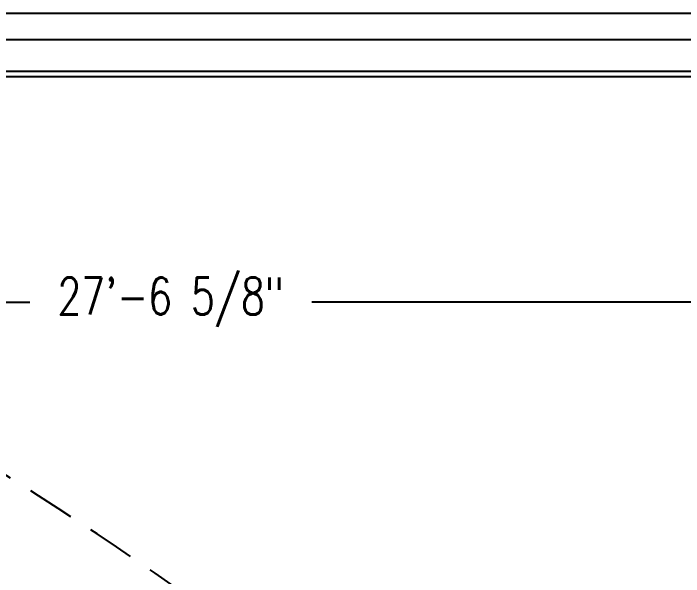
# Model space of a CAD drawing. Header units: millimetres. Extents: x 17891 to 32328, y 18593 to 29476.
# Drawn here: x 18307.6 to 18396.8, y 18826.2 to 18901.1 of the extents above; entities that cross this region are included whole.
import ezdxf

# ---------------------------------------------------------------- set-up
doc = ezdxf.new("R2010")
doc.units = ezdxf.units.MM
doc.header["$LTSCALE"] = 5
doc.linetypes.add('HIDDEN', pattern=[9.525, 6.35, -3.175])
doc.layers.add('RECIRCULATION-CONTROL', color=3, linetype='Continuous')
doc.layers.add('UNIT', color=6, linetype='Continuous')
doc.styles.add('SUBMITTAL', font='romans.shx', dxfattribs={"width": 0.75})
doc.dimstyles.new('SUBMITTAL', dxfattribs={"dimtxt": 0.09375, "dimasz": 0.09375, "dimexe": 0.03125, "dimexo": 0.0625, "dimgap": 0.0625, "dimtad": 0, "dimdec": 4, "dimzin": 4, "dimdsep": 46, "dimlunit": 4, "dimtxsty": 'SUBMITTAL', "dimcen": 0.09375, "dimclre": 6, "dimadec": 0, "dimazin": 0, "dimtfac": 1, "dimtdec": 0, "dimtofl": 0, "dimtmove": 0, "dimatfit": 3, "dimfxl": 0, "dimfrac": 2, "dimtolj": 1, "dimtzin": 4, "dimarcsym": 0})

# ---------------------------------------------------------------- blocks, each defined once
blk = doc.blocks.new('*D32')
at = {"layer": 'UNIT', "color": 6, "lineweight": -2}
for p, q in [((18163.232, 18890.058), (18163.232, 18859.843)), ((18493.908, 18890.058), (18493.908, 18859.843))]:
    blk.add_line(p, q, dxfattribs=at)
at = {"layer": 'UNIT', "color": 3, "lineweight": -2}
for p, q in [((18168.161, 18862.66), (18309.82, 18862.66)), ((18488.978, 18862.66), (18347.319, 18862.66))]:
    blk.add_line(p, q, dxfattribs=at)
at = {"layer": 'UNIT', "color": 3}
for points in [[(18168.161, 18863.481), (18168.161, 18861.838), (18163.232, 18862.66)], [(18488.978, 18863.481), (18488.978, 18861.838), (18493.908, 18862.66)]]:
    blk.add_solid(points, dxfattribs=at)
at = {"layer": 'UNIT', "color": 3, "insert": (18328.57, 18862.66), "char_height": 4.9294, "attachment_point": 5, "style": 'SUBMITTAL'}
blk.add_mtext('\\A1;27\'-6 5/8"', dxfattribs=at)

msp = doc.modelspace()

# ---------------------------------------------------------------- linework, layer by layer
at = {"layer": 'RECIRCULATION-CONTROL', "linetype": 'HIDDEN', "ltscale": 0.2}
msp.add_arc((18054.1515, 18433.8393), 477.9433, 51.170754, 74.944221, dxfattribs=at)
at = {"layer": 'UNIT'}
for p, q in [((18492.4643, 18901.0927), (18164.732, 18901.0927)), ((18493.6336, 18897.5809), (18163.5627, 18897.5809)), ((18163.4734, 18893.4097), (18493.8209, 18893.4097)), ((18493.8209, 18892.6597), (18163.4734, 18892.6597))]:
    msp.add_line(p, q, dxfattribs=at)

# ---------------------------------------------------------------- dimensions: what is measured, and where the dimension line sits
at = {"layer": 'UNIT', "color": 3}
dim = msp.add_linear_dim(base=(18163.232, 18862.6597), p1=(18493.9077, 18892.8745), p2=(18163.232, 18892.8745), dimstyle='SUBMITTAL', override={"dimscale": 70.42, "dimtxt": 0.07, "dimasz": 0.07, "dimexe": 0.04, "dimexo": 0.04, "dimgap": 0.03125, "dimdec": 3, "dimzin": 3, "dimclrd": 3, "dimclrt": 3, "dimtdec": 3, "dimtix": 1}, dxfattribs=at)
dim.commit()
dim.dimension.update_dxf_attribs({"geometry": '*D32', "text_midpoint": (18328.5698, 18862.6597)})

doc.saveas('drawing.dxf')
